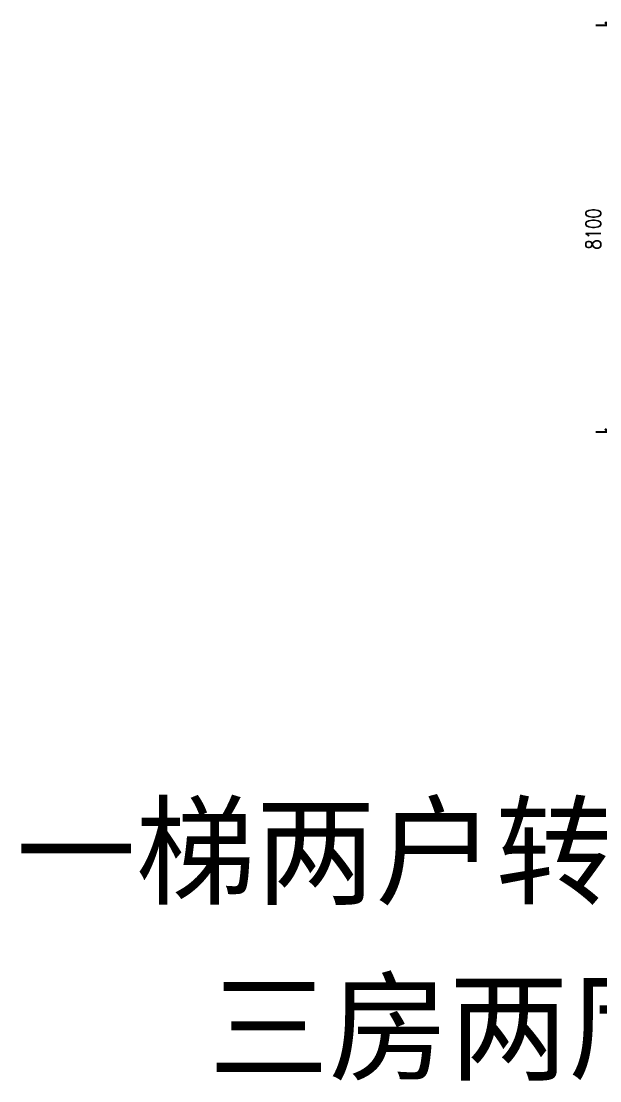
# Model space of a CAD drawing. Header units: millimetres. Extents: x 1106 to 35060, y 402 to 24858.
# Drawn here: x 1106 to 12628, y 402 to 21506 of the extents above; entities that cross this region are included whole.
import ezdxf

# ---------------------------------------------------------------- set-up
doc = ezdxf.new("R2010")
doc.units = ezdxf.units.MM
doc.layers.add('DIM', color=15, linetype='Continuous')
doc.styles.add('DIM_FONT', font='SIMPLEX.shx', dxfattribs={"width": 0.8})
doc.styles.add('ST', font='SimSun.ttf', dxfattribs={"width": 0.8})
doc.dimstyles.new('DIMN', dxfattribs={"dimtxt": 300, "dimasz": 1, "dimexe": 250, "dimexo": 300, "dimgap": 150, "dimtad": 1, "dimdec": 0, "dimdsep": 46, "dimtxsty": 'DIM_FONT', "dimblk": '_DIMX', "dimblk1": 'ARCHTICK', "dimblk2": 'ARCHTICK', "dimcen": 0.1, "dimclrt": 7, "dimadec": 0, "dimazin": 0, "dimtfac": 1, "dimtdec": 0, "dimtix": 1, "dimtmove": 2, "dimatfit": 3, "dimldrblk": '_DIMX', "dimfxl": 1, "dimtolj": 1, "dimtzin": 0, "dimarcsym": 0})

# ---------------------------------------------------------------- blocks, each defined once
blk = doc.blocks.new('_ARCHTICK')
at = {"color": 0, "linetype": 'ByBlock', "const_width": 0.15}
blk.add_lwpolyline([(-0.5, -0.5), (0.5, 0.5)], dxfattribs=at)
blk = doc.blocks.new('_DIMX')
at = {"const_width": 50}
blk.add_lwpolyline([(-70, -70), (70, 70)], dxfattribs=at)

msp = doc.modelspace()

# ---------------------------------------------------------------- texts
at = {"style": 'ST'}
for s, p in [('一梯两户转角型', (1001.1, 4098)), ('三房两厅', (4846.5, 595))]:
    msp.add_text(s, height=1750, dxfattribs=at).set_placement(p)

# ---------------------------------------------------------------- dimensions: what is measured, and where the dimension line sits
at = {"layer": 'DIM'}
msp.add_linear_dim(base=(12801.6, 21417.8), p1=(14886.8, 13317.8), p2=(14886.8, 21417.8), angle=90, dimstyle='DIMN', dxfattribs=at).render()

doc.saveas('drawing.dxf')
